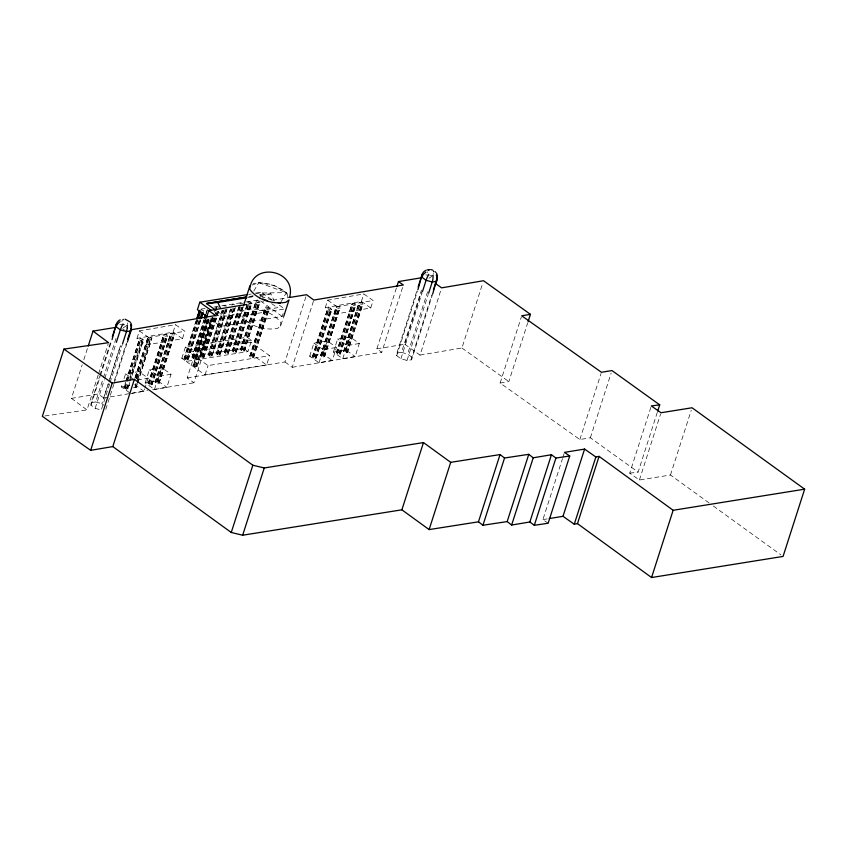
<?xml version="1.0" encoding="UTF-8"?>
<svg xmlns="http://www.w3.org/2000/svg" width="847" height="847" viewBox="0 0 847 847"><rect width="100%" height="100%" fill="white"/><g stroke="black" fill="none" stroke-linecap="round" stroke-linejoin="round"><path stroke-width="0.64" stroke-dasharray="4.24 3.18" d="M129.803 382.664L127.812 388.889L126.679 389.122L123.99 387.894L125.589 382.209M123.99 387.894L139.586 338.62L140.718 338.429L143.418 339.647L143.397 340.325L131.412 377.688M148.151 383.755L163.746 334.48L166.446 334.713L167.558 336.185L151.962 384.75L149.231 384.517L148.151 383.755L163.746 334.48M159.035 383.458L174.63 334.184L173.529 333.39L170.787 333.157L155.202 381.722L156.303 383.215L159.035 383.458L174.63 334.184M200.697 320.05L187.907 359.901L186.774 360.091L185.165 359.668L184.085 358.196L196.081 320.833M197.023 366.666L212.608 317.413L197.023 366.666L194.312 366.455L193.169 364.951L207.97 318.874M204.042 319.51L192.047 356.862L193.19 358.355L194.757 358.779L195.922 358.599L208.32 319.287M222.2 310.796L208.203 354.385L209.294 355.856L212.025 356.089L226.816 309.314M249.801 356.312L265.397 307.038L268.128 307.27L269.219 308.742L253.624 357.318L250.892 357.074L249.801 356.312L265.397 307.038M312.299 357.169L327.895 307.895L330.605 308.117L331.706 309.61L316.122 358.175L313.379 357.942L312.299 357.169L327.895 307.895M324.507 356.778L340.102 307.503L339.012 306.73L336.28 306.498L320.685 355.062L321.765 356.534L324.507 356.778L340.102 307.503M340.272 354.035L355.867 304.761L354.766 303.978L352.034 303.734L336.439 352.299L337.54 353.792L340.272 354.035L355.867 304.761M343.501 351.706L359.096 302.432L361.838 302.675L362.918 304.147L347.323 352.712L344.623 352.479L343.501 351.706L359.096 302.432M127.812 388.889L129.824 381.986M187.907 359.901L200.718 319.361M203.492 311.336L203.513 310.648L200.813 309.441M236.197 352.267L251.813 303.014L250.67 302.22L247.97 301.987L232.374 350.552L233.486 352.045L236.197 352.267L251.813 303.014M316.122 358.175L331.728 308.922M151.962 384.75L167.579 335.507M238.822 306.985L224.423 351.823L225.514 353.294L228.245 353.527L243.057 306.762M244.381 350.986L259.997 301.733L258.854 300.939L256.122 300.706L240.527 349.271L241.66 350.764L244.381 350.986L259.997 301.733M232.353 351.24L247.97 301.987M253.624 357.318L269.24 308.064M320.664 355.751L336.28 306.498M347.323 352.712L362.94 303.459M336.418 352.987L352.034 303.734M133.445 387.28L136.176 387.513L151.804 338.239L150.671 337.455L147.939 337.212L134.737 378.313M137.775 382.537L151.804 338.239M212.523 317.064L200.136 355.666L201.215 357.138L202.814 357.561L203.947 357.37L218.378 311.834M155.16 382.431L170.787 333.157M280.632 326.084L280.812 322.707C273.094 311.707 257.53 307.408 244.677 309.653L241.511 311.982L241.342 315.359C249.05 326.349 264.656 330.701 277.509 328.414L280.632 326.084L283.83 316.122M109.676 383.892L101.28 410.043L95.171 408.328L90.957 405.247L91.158 402.6L99.554 376.439M432.753 293.782L411.568 359.784L407.036 360.451L400.917 358.736L396.724 355.676L396.925 353.019L416.915 290.754M235.371 307.535L220.178 354.851L219.013 355.041L216.281 353.802L216.334 353.125L230.331 309.536M231.877 305.238L233.063 304.369L234.63 304.793M411.568 359.784L411.801 357.18L431.79 294.904M98.188 375.052L86.997 409.927L71.423 398.355L82.223 364.729M83.821 359.753L87.813 347.291M98.591 373.813L108.183 343.924M99.946 375.2L111.148 340.325M90.957 405.247L100.158 376.608M100.549 375.359L112.143 339.245M91.158 402.6L95.669 401.954L102.963 379.043M103.366 377.804L116.558 336.704M95.171 408.328L104.361 379.689M104.763 378.44L115.954 343.575M103.906 405.205L101.841 403.68L108.236 383.755M109.835 378.778L120.634 345.153M71.423 398.355L98.167 393.993L103.789 397.974L108.585 383.035M108.988 381.785L120.581 345.671M110.078 382.643L122.074 345.28M114.366 380.578L126.362 343.215M105.78 409.376L113.773 384.474M114.176 383.225L126.965 343.374M129.697 392.796L121.375 386.931L122.529 383.363M124.054 378.609L125.578 373.855L138.844 371.568L148.151 378.143L145.102 387.661M136.97 338.366L139.374 330.891L175.509 324.666L184.847 331.251L182.454 338.726L146.33 344.962L136.97 338.366L173.116 332.14L182.454 338.726M125.991 380.959L139.586 338.62M123.99 387.185L125.123 386.994L140.718 338.429M125.112 388.699L127.114 382.473M127.516 381.224L140.708 340.134L139.586 339.319M127.833 388.212L126.69 387.418L128.289 382.442M129.887 377.455L142.285 338.853M126.679 389.122L129.083 381.648M129.485 380.409L142.275 340.558L143.397 340.325M130.226 380.737L143.418 339.647M135.171 377.773L147.939 337.212M146.33 344.962L148.733 337.498L184.847 331.251M135.869 378.122L149.061 337.032M136.24 378.556L149.04 338.705L147.971 337.921M136.558 378.704L138.844 371.568M135.88 383.532L135.075 386.02L136.219 386.804M137.479 378.545L150.671 337.455M135.044 387.704L150.639 339.128L151.772 338.948M136.176 387.513L137.383 383.776M145.155 382.865L149.347 369.79L161.713 367.63L171.052 374.215L166.859 387.291L154.45 389.451L145.155 382.865L157.521 380.705L166.859 387.291M130.734 393.537L143.948 391.229L144.721 388.847M148.151 383.045L149.284 382.855L164.869 334.29M149.231 384.517L164.826 335.952L163.746 335.179M151.984 384.072L150.851 383.278L166.446 334.713M150.84 384.94L166.435 336.375L167.558 336.185M155.202 381.722L156.324 381.542L171.92 332.966M154.45 389.451L171.899 334.65L170.755 333.856M157.521 380.705L161.713 367.63M173.116 332.14L175.509 324.666M159.035 382.749L157.934 381.965L173.529 333.39M157.902 383.638L173.497 335.073L174.63 334.883M181.809 358.249L185.408 347.048L247.123 337.212L251.559 340.378L247.959 351.59L186.245 361.425L181.809 358.249L243.523 348.413L266.614 365.025L269.611 355.676L250.956 342.252L189.241 352.087L208.023 365.586L269.611 355.676M184.085 358.895L196.483 320.293M184.085 358.196L185.218 358.006L197.605 319.404M185.165 359.668L197.965 319.817M187.928 359.213L186.785 358.429L199.183 319.827M251.559 340.378L189.844 350.213L186.245 361.425L205.027 374.925L266.614 365.025M186.774 360.091L199.564 320.24M206.043 313.284L207.24 309.547M192.1 357.593L204.095 320.23M206.096 314.004L207.695 309.028M192.047 356.862L193.211 356.682L205.207 319.319M193.19 358.355L205.577 319.753M214.736 318.006L193.942 382.77L187.198 377.868L205.99 319.34M195.922 357.889L194.778 357.106L206.774 319.743M194.757 358.779L207.155 320.177M193.169 365.66L208.362 318.334M195.922 358.599L208.722 318.747M193.169 364.951L194.344 364.771L209.135 318.694M194.312 366.455L209.908 317.879L212.618 318.101M197.012 365.978L195.911 365.195L211.104 317.869M195.858 366.846L211.454 318.281M214.122 312.077L215.72 307.101L218.441 307.313M200.146 356.354L212.544 317.741M200.136 355.666L201.258 355.475L213.253 318.123M215.657 310.648L216.853 306.91M201.215 357.138L214.005 317.286M214.407 316.047L216.006 311.061M203.989 356.672L202.846 355.878L215.244 317.276M215.636 316.026L217.245 311.05M202.814 357.561L215.614 317.71M216.017 316.471L217.615 311.484M203.947 357.37L218.738 311.294M208.182 355.062L222.581 310.235M208.203 354.385L209.336 354.194L223.333 310.605M209.294 355.856L224.084 309.78M212.025 355.391L210.945 354.618L225.736 308.541M205.027 374.925L208.023 365.586M210.892 356.28L226.085 308.954M212.025 356.089L227.218 308.774M216.281 353.802L230.67 308.975M216.334 353.125L217.467 352.934L231.464 309.346M217.435 354.618L232.237 308.541M220.178 354.851L219.034 353.358L233.433 308.53M219.013 355.041L234.206 307.715M220.135 354.152L234.937 308.064M224.444 352.5L239.235 306.423M224.423 351.823L225.535 351.611L241.13 303.046L242.74 303.47M225.514 353.294L240.304 307.217M228.267 352.839L227.144 352.034L241.533 307.207M227.112 353.718L241.914 307.641M228.245 353.527L243.11 307.006M232.374 350.552L233.507 350.372L249.103 301.797M233.486 352.045L249.071 303.48L247.949 302.675M236.218 351.579L235.074 350.796L250.67 302.22M235.085 352.468L250.68 303.904L251.792 303.692M240.559 349.98L256.122 300.706M240.527 349.271L241.691 349.091L257.287 300.516M241.66 350.764L257.255 302.199L256.154 301.416M244.402 350.298L243.258 349.515L258.854 300.939M259.521 298.599L261.522 292.374L273.062 300.674M243.237 351.187L258.822 302.623L259.976 302.411M249.801 355.602L250.934 355.422L266.53 306.847M250.892 357.074L266.477 308.509L265.397 307.747M253.645 356.629L252.544 355.846L268.128 307.27M252.491 357.498L268.086 308.933L269.219 308.742M210.067 318.779L220.622 326.36L282.21 316.45L283.809 311.474M187.198 377.868L284.973 361.955L306.169 295.952M284.973 361.955L292.215 367.302L313.401 301.299M309.684 356.206L313.888 343.13L327.196 340.843L336.471 347.408L332.278 360.483L319.023 362.791L309.684 356.206L322.993 353.919L332.278 360.483M325.28 307.641L327.683 300.166L363.818 293.951L373.135 300.505L370.742 307.98L334.618 314.226L325.28 307.641L361.415 301.416L370.742 307.98M312.299 356.46L313.411 356.259L329.007 307.694M313.379 357.942L328.975 309.367L327.895 308.604M316.143 357.487L315.01 356.682L330.605 308.117M314.989 358.366L330.584 309.79L331.706 309.61M319.023 362.791L323.226 349.716L336.471 347.408M334.618 314.226L337.021 306.752L373.135 300.505M320.685 355.062L321.818 354.872L337.413 306.307M321.765 356.534L337.36 307.969L336.259 307.175M322.993 353.919L327.196 340.843M324.507 356.068L323.416 355.295L339.012 306.73M323.374 356.958L338.969 308.393L340.102 308.202M333.422 352.108L337.614 339.022L350.023 336.915L359.34 343.469L355.147 356.545L342.781 358.705L333.422 352.108L345.83 349.991L355.147 356.545M336.439 352.299L337.572 352.119L353.157 303.554M337.54 353.792L353.135 305.227L352.013 304.422M340.272 353.326L339.171 352.543L354.766 303.978M339.149 354.226L354.745 305.651L355.867 305.471M343.501 351.007L344.655 350.796L360.25 302.231M342.781 358.705L360.219 303.904L359.096 303.141M345.83 349.991L350.023 336.915M361.415 301.416L363.818 293.951M347.344 352.024L346.243 351.24L361.838 302.675M346.19 352.903L361.785 304.327L362.918 304.147M402.558 287.493L381.764 352.246L376.873 348.816L396.47 287.8M396.724 355.676L417.518 290.913M396.925 353.019L401.478 352.384L421.467 290.119M376.873 348.816L404.739 344.231L421.531 291.919M400.917 358.736L422.113 292.734M411.801 357.18L407.587 354.088L427.587 291.823M407.036 360.451L428.222 294.449M404.739 344.231L420.017 355.105L441.202 289.102M420.017 355.105L461.933 347.979L482.716 283.216M657.314 412.341L638.119 472.107L590.37 437.793L579.856 439.529L500.122 383.056L521.318 317.053M500.122 383.056L508.846 381.595L527.639 323.067M548.136 523.245L542.906 519.603L562.493 458.587M562.895 457.338L564.091 453.6M579.856 439.529L601.052 373.527M590.37 437.793L611.153 373.04M709.066 502.927L670.464 475.008L639.411 479.995L629.723 473.166L650.909 407.163M639.411 479.995L660.596 413.992M670.464 475.008L691.258 410.255M280.865 302.104L286.381 292.628C277.213 285.301 264.751 281.109 253.073 283.501M253.793 291.04L258.759 282.654L273.825 285.439L286.381 292.628L287.789 294.587M123.217 327.884L127.029 325.227L123.323 324.189M428.963 278.292L432.785 275.635L430.34 274.947M252.12 285.037L258.759 282.654L286.381 292.628L288.583 298.716M241.13 303.046L240.019 303.247L240.04 303.935M137.341 380.038L148.151 378.143M359.34 343.469L346.974 345.629L337.614 339.022M171.052 374.215L158.654 376.375L149.347 369.79M121.375 386.931L129.824 385.47M103.789 397.974L108.945 397.105M110.226 396.883L147.579 390.583M152.725 389.715L193.942 382.77M292.215 367.302L381.764 352.246M223.799 305.82L226.53 306.053M248.129 297.551L254.439 296.524M260.749 295.497L270.849 293.845L274.227 300.992M247.896 304.264L263.544 301.712M272.67 300.23L289.621 297.466M217.001 311.082L224.36 316.355L277.403 307.726L275.836 304.401M542.906 519.603L547.924 518.788M248.658 294.428L251.231 294.015M256.376 293.2L261.522 292.374M201.258 309.07L205.122 308.456M214.122 307.027L220.548 306M221.829 305.788L244.974 302.104M246.265 301.903L259.118 299.849L282.21 316.45M44.902 415.972L86.997 409.927M629.723 473.166L638.119 472.107M270.849 293.845L259.542 294.915L263.089 297.477M255.159 293.104L286.381 292.628M425.67 274.926L429.228 275.275M430.414 275.402L432.785 275.635M119.903 324.507L127.029 325.227M201.258 355.475L202.846 355.878M353.135 305.227L354.745 305.651M337.36 307.969L338.969 308.393M328.975 309.367L330.584 309.79M249.071 303.48L250.68 303.904M266.477 308.509L268.086 308.933M337.572 352.119L339.171 352.543M321.818 354.872L323.416 355.295M313.411 356.259L315.01 356.682M171.899 334.65L173.497 335.073M250.934 355.422L252.544 355.846M225.535 351.611L227.144 352.034M164.826 335.952L166.435 336.375M209.336 354.194L210.945 354.618M149.04 338.705L150.639 339.128M156.324 381.542L157.934 381.965M360.219 303.904L361.785 304.327M257.255 302.199L258.822 302.623M241.691 349.091L243.258 349.515M233.507 350.372L235.074 350.796M217.467 352.934L219.034 353.358M140.708 340.134L142.275 340.558M193.211 356.682L194.778 357.106M185.218 358.006L186.785 358.429M194.344 364.771L195.911 365.195M149.284 382.855L150.851 383.278M125.123 386.994L126.69 387.418M401.478 352.384L407.587 354.088M344.655 350.796L346.243 351.24M95.669 401.954L101.841 403.68M260.982 296.185L273.03 300.537M327.683 300.166L337.021 306.752M313.888 343.13L323.226 349.716M139.374 330.891L148.733 337.498M125.578 373.855L133.9 379.721M122.571 328.731L125.388 330.722M134.652 384.644L143.948 391.229M461.933 347.979L508.846 381.595M271.675 303.628L277.403 307.726M185.408 347.048L189.844 350.213M279.362 305.206L284.603 308.986L223.026 318.885L214.577 312.818M713.354 506.03L780.913 554.88M216.811 308.573L215.72 307.101M221.745 310.807L224.36 316.355M427.079 272.808A8.788 3.727 -84.2 0 1 427.544 271.813M433.368 273.433A8.788 2.372 -65.1 0 1 433.124 274.492M121.735 321.384A8.777 3.759 -84.3 0 1 122.254 320.547M127.59 323.046A8.714 2.372 -65 0 1 127.346 324.105M253.073 295.963L247.896 296.799L253.062 295.984"/><path stroke-width="1.27" d="M127.346 325.121L127.251 327.757M433.103 275.529L433.008 278.165A8.788 3.727 -84.2 0 1 432.224 281.998L428.624 293.2M289.727 296.926C296.63 269.812 252.491 261.532 249.738 289.208C257.456 300.198 273.052 304.549 285.905 302.263L289.028 299.933L283.83 316.122M120.189 319.848L119.152 320.399A8.724 7.623 55.1 0 0 116.346 324.136L112.143 339.245M130.66 322.771L131.137 323.734A8.714 7.03 -35 0 1 131.444 327.09L130.967 330.923L127.368 342.135M425.956 270.278L424.008 271.548A8.756 7.665 54.8 0 0 422.113 274.566L417.92 289.674M436.48 273.21A8.618 6.977 -34.6 0 1 437.359 276.376A8.756 7.083 -34.6 0 1 436.988 278.716L432.753 293.782M88.215 346.052L93.011 331.103L108.585 342.675L63.938 349.091L42.35 416.343L90.65 450.339L112.799 446.581L231.252 532.477L242.666 535.219L401.88 509.809L429.122 529.587L478.46 521.826L482.949 525.246L507.173 521.583L511.641 525.045L529.862 521.974L534.319 525.299L548.136 523.245L569.735 456.004L564.494 452.362L584.589 449.079L595.865 456.978L599.073 456.374L673.143 510.286L804.65 489.174L783.062 556.426L651.555 577.527L577.474 523.626L574.266 524.229L563.001 516.321L549.184 518.576M112.344 336.598L116.346 324.136M116.357 342.326L120.359 329.875A8.777 2.34 -65.2 0 1 121.799 326.233L123.016 323.903M122.476 344.041L126.468 331.59A8.766 3.727 -84.2 0 0 127.251 327.757M90.65 450.339L112.238 383.088L134.387 379.329L252.84 465.225L264.253 467.968L423.479 442.568L450.71 462.335L500.048 454.574L504.547 457.994L528.772 454.331L533.229 457.793L551.45 454.733L555.918 458.047L569.735 456.004M127.569 339.478L131.158 328.265M112.799 446.581L134.387 379.329M247.377 294.629L199.807 302.21L197.404 309.684L206.901 316.503M196.875 318.345L199.278 310.87M196.875 319.044L199.68 310.33M198.367 318.567L200.76 311.093M199.966 318.991L201.967 312.765M201.12 318.123L202.719 313.136M201.501 317.561L203.1 312.575M204.445 318.26L205.641 314.523M204.9 317.741L205.694 315.253M205.98 318.504L206.784 316.016M206.784 316.852L208.786 310.627L246.593 304.475M243.513 305.756L249.907 285.831M231.252 532.477L252.84 465.225M242.666 535.219L264.253 467.968M396.872 286.551L398.471 281.564L421.266 277.816M418.122 287.017L422.113 274.566M422.505 291.495L426.105 280.283A8.745 2.361 -65.1 0 1 428.148 275.444L428.783 274.322M433.389 289.928L436.988 278.716M401.88 509.809L423.479 442.568M429.122 529.587L450.71 462.335M528.03 321.818L530.434 314.343L483.521 280.728L441.605 287.864L435.496 283.512M478.46 521.826L500.048 454.574M482.949 525.246L504.547 457.994M507.173 521.583L528.772 454.331M511.641 525.045L533.229 457.793M529.862 521.974L551.45 454.733M534.319 525.299L555.918 458.047M563.001 516.321L584.589 449.079M574.266 524.229L595.865 456.978M577.474 523.626L599.073 456.374M657.717 411.091L659.718 404.866L611.958 370.552L601.455 372.278L521.71 315.804L530.434 314.343M651.555 577.527L673.143 510.286M428.603 270.299L429.175 269.822M122.804 319.88L123.376 319.393M120.041 321.722L118.993 322.538A8.735 7.062 -34.8 0 0 116.145 326.794L120.359 329.875L126.468 331.59L130.967 330.923A8.777 7.665 55.1 0 0 131.253 327.164L130.523 324.645M425.819 272.152L423.828 273.909A8.756 7.062 -35 0 0 421.922 277.223L426.105 280.283L432.224 281.998L436.756 281.331A8.777 7.687 54.4 0 0 437.052 277.572L436.311 275.063M130.533 329.854L215.53 315.518L208.786 310.627M215.943 310.33L206.477 303.544L217.817 302.474L246.858 297.752M289.621 297.466L306.561 294.714L313.803 300.05L403.352 284.994L398.471 281.564M93.011 331.103L115.933 327.365M427.079 269.918L429.747 269.547M659.718 404.866L651.311 405.914L660.999 412.754L692.052 407.767L804.65 489.174M267.641 300.791L262.835 299.012M277.731 302.675L280.251 303.152M430.869 269.611L432.753 270.129M125.081 319.181L130.014 321.924M63.938 349.091L112.238 383.088M199.807 302.21L211.411 310.553M435.009 271.643L435.824 272.363M217.817 302.474L220.622 308.424M433.505 271.029L433.558 271.686M246.593 297.011L206.477 303.544L246.593 297.032"/></g></svg>
